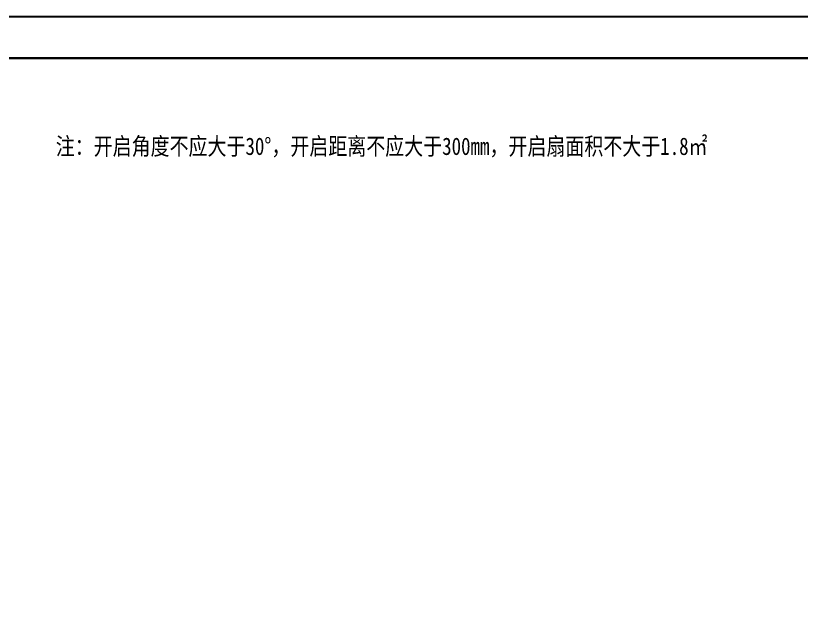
# Model space of a CAD drawing. Extents: x -160106 to 966792, y -663931 to 1550022.
# Drawn here: x -51745 to -50986, y -85721 to -85144 of the extents above; entities that cross this region are included whole.
import ezdxf
from ezdxf.enums import TextEntityAlignment as Align

# ---------------------------------------------------------------- set-up
doc = ezdxf.new("R2010")
doc.units = 0
doc.layers.add('!ZN1-文字-7', color=7, linetype='Continuous')
doc.layers.add('0-cxFrame', color=155, linetype='Continuous')
doc.layers.add('0-cxText', color=131, linetype='Continuous', lineweight=25)
doc.styles.add('cx_tuming', font='simhei.ttf')
doc.styles.add('cx_tuqian1', font='')
doc.styles.add('宋体', font='', dxfattribs={"width": 0.8})
doc.styles.add('黑体', font='simhei.ttf', dxfattribs={"height": 12})
doc.styles.get('cx_tuqian1').set_extended_font_data('SimSun')
doc.styles.get('宋体').set_extended_font_data('SimSun')

# ---------------------------------------------------------------- blocks, each defined once
blk = doc.blocks.new('TK22.A2 L(Dragon)')
at = {"layer": '0-cxFrame', "color": 7, "const_width": 0.5}
blk.add_lwpolyline([(0, 0), (-594, 0), (-594, 420), (0, 420)], close=True, dxfattribs=at)
at = {"layer": '0-cxFrame', "const_width": 0.5}
blk.add_lwpolyline([(-80, 10), (-574, 10), (-574, 410), (-80, 410)], close=True, dxfattribs=at)
at = {"style": '黑体', "flags": 4}
blk.add_attdef('图幅', text='', height=3.3, dxfattribs=at).set_placement((-40, 3), align=Align.RIGHT)
at = {"layer": '0-cxText', "flags": 4}
for tag, height, style, p in [('建设单位', 3.5, 'cx_tuming', (-45, 240)), ('项目名称', 3.5, 'cx_tuming', (-45, 210)), ('子项名称', 3.5, 'cx_tuming', (-45, 180)), ('工程编号', 3.3, 'cx_tuqian1', (-35, 165)), ('图名1', 3.5, 'cx_tuming', (-45, 87)), ('图名2', 3.5, 'cx_tuming', (-45, 79)), ('图名3', 3.5, 'cx_tuming', (-45, 71)), ('出图日期', 3.3, 'cx_tuqian1', (-39, 60)), ('专业', 3.3, 'cx_tuqian1', (-55, 52)), ('图号', 3.3, 'cx_tuqian1', (-55, 44)), ('版次', 3.3, 'cx_tuqian1', (-20, 44))]:
    blk.add_attdef(tag, text='', height=height, dxfattribs=dict(at, style=style)).set_placement(p, align=Align.MIDDLE)
at = {"layer": 'Defpoints', "color": 6, "flags": 4}
for tag, height, style, p in [('tufu', 3.3, '黑体', (-12, 12)), ('dwfname', 4, 'cx_tuqian1', (-80, 3))]:
    blk.add_attdef(tag, text='', height=height, dxfattribs=dict(at, style=style)).set_placement(p, align=Align.RIGHT)

msp = doc.modelspace()

# ---------------------------------------------------------------- block references
at = {"layer": '0-cxFrame', "xscale": 4, "yscale": 4, "zscale": 4}
msp.add_blockref('TK22.A2 L(Dragon)', (-50548.71, -86825.19), dxfattribs=at)

# ---------------------------------------------------------------- texts
at = {"layer": '!ZN1-文字-7', "color": 1, "ltscale": 20, "style": '宋体', "width": 0.8}
msp.add_text('注：开启角度不应大于30°，开启距离不应大于300mm，开启扇面积不大于1.8㎡', height=16.8, dxfattribs=at).set_placement((-51706.25, -85270.28), align=Align.MIDDLE_LEFT)

doc.saveas('drawing.dxf')
